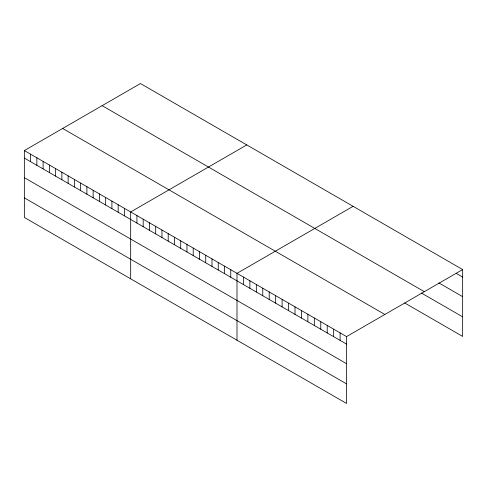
<?xml version="1.0" encoding="UTF-8"?>
<svg xmlns="http://www.w3.org/2000/svg" width="487" height="487" viewBox="0 0 487 487"><rect width="100%" height="100%" fill="white"/><g stroke="black" fill="none" stroke-linecap="round" stroke-linejoin="round"><path stroke-width="0.73" d="M24.35 150.574L346.549 336.59L346.549 403.461L24.35 217.439L24.35 150.574L140.451 83.539L462.65 269.561L462.65 336.426L404.654 302.944M246.781 144.925L130.674 211.955L130.674 278.826M353.105 206.311L236.999 273.341L236.999 340.212M346.549 336.59L462.65 269.561M456.203 273.347L462.65 277.066M438.805 282.892L462.65 296.656M102.142 105.661L424.335 291.676M421.407 293.028L462.65 316.842M62.665 128.452L384.858 314.468M24.35 158.08L346.549 344.102M24.35 177.67L346.549 363.692M24.35 197.856L346.549 383.872M340.103 332.871L340.103 340.383M333.656 329.151L333.656 336.657M327.215 325.432L327.215 332.938M320.769 321.706L320.769 329.218M314.328 317.987L314.328 325.499M307.881 314.267L307.881 321.779M301.441 310.548L301.441 318.06M294.994 306.828L294.994 314.34M288.554 303.109L288.554 310.615M282.107 299.383L282.107 306.895M275.666 295.664L275.666 303.176M269.22 291.944L269.22 299.456M262.773 288.225L262.773 295.737M256.332 284.505L256.332 292.017M249.886 280.786L249.886 288.298M243.445 277.066L243.445 284.572M230.747 269.731L230.747 277.243M224.489 266.121L224.489 273.633M218.237 262.511L218.237 270.023M211.985 258.901L211.985 266.413M205.727 255.291L205.727 262.797M199.475 251.676L199.475 259.187M193.217 248.066L193.217 255.578M186.965 244.456L186.965 251.968M180.707 240.846L180.707 248.358M174.456 237.236L174.456 244.748M168.204 233.626L168.204 241.132M161.946 230.01L161.946 237.522M155.694 226.4L155.694 233.912M149.436 222.79L149.436 230.302M143.184 219.18L143.184 226.692M136.932 215.571L136.932 223.076M124.422 208.345L124.422 215.857M118.164 204.735L118.164 212.247M111.913 201.125L111.913 208.637M105.655 197.515L105.655 205.027M99.403 193.905L99.403 201.411M93.151 190.289L93.151 197.801M86.893 186.679L86.893 194.191M80.641 183.069L80.641 190.581M74.383 179.46L74.383 186.971M68.131 175.85L68.131 183.362M61.879 172.24L61.879 179.746M55.621 168.624L55.621 176.136M49.37 165.014L49.37 172.526M43.112 161.404L43.112 168.916M36.86 157.794L36.86 165.306M30.602 154.184L30.602 161.696"/></g></svg>
